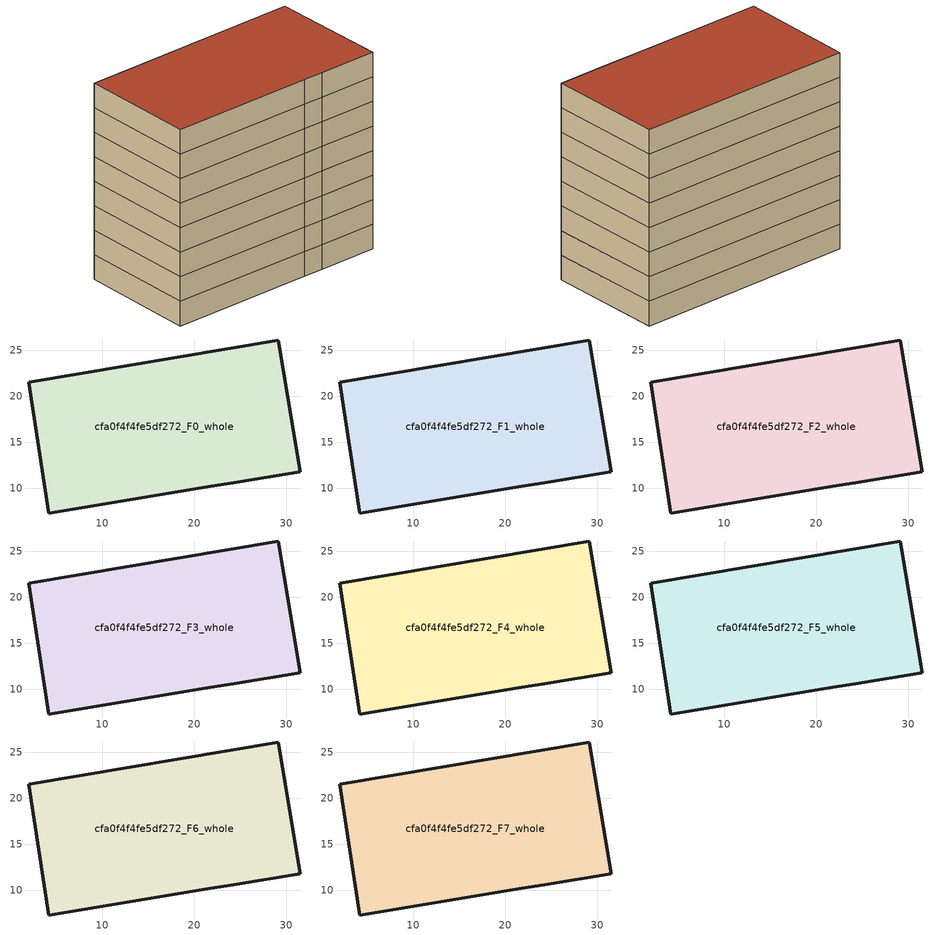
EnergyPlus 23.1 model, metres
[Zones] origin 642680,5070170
cfa0f4f4fe5df272_F0_whole
 floor ground (EU_floor_Construction): 29.11,26.12 31.51,11.81 24.3,10.61 21.8,10.21 4.19,7.31 1.99,21.53 z0
 wall outside (EU_wall_Construction): 31.51,11.81 29.11,26.12 1.99,21.53 4.19,7.31 21.8,10.21 24.3,10.61 31.51,11.81 z0:3
cfa0f4f4fe5df272_F1_whole
 floor to cfa0f4f4fe5df272_F0_whole (EU_floor_Construction): 29.11,26.12 31.51,11.81 24.3,10.61 21.8,10.21 4.19,7.31 1.99,21.53 z3
 wall outside (EU_wall_Construction): 31.51,11.81 29.11,26.12 1.99,21.53 4.19,7.31 21.8,10.21 24.3,10.61 31.51,11.81 z3:6
cfa0f4f4fe5df272_F2_whole
 floor to cfa0f4f4fe5df272_F1_whole (EU_floor_Construction): 29.11,26.12 31.51,11.81 24.3,10.61 21.8,10.21 4.19,7.31 1.99,21.53 z6
 wall outside (EU_wall_Construction): 31.51,11.81 29.11,26.12 1.99,21.53 4.19,7.31 21.8,10.21 24.3,10.61 31.51,11.81 z6:9
cfa0f4f4fe5df272_F3_whole
 floor to cfa0f4f4fe5df272_F2_whole (EU_floor_Construction): 29.11,26.12 31.51,11.81 24.3,10.61 21.8,10.21 4.19,7.31 1.99,21.53 z9
 wall outside (EU_wall_Construction): 31.51,11.81 29.11,26.12 1.99,21.53 4.19,7.31 21.8,10.21 24.3,10.61 31.51,11.81 z9:12
cfa0f4f4fe5df272_F4_whole
 floor to cfa0f4f4fe5df272_F3_whole (EU_floor_Construction): 29.11,26.12 31.51,11.81 24.3,10.61 21.8,10.21 4.19,7.31 1.99,21.53 z12
 wall outside (EU_wall_Construction): 31.51,11.81 29.11,26.12 1.99,21.53 4.19,7.31 21.8,10.21 24.3,10.61 31.51,11.81 z12:15
cfa0f4f4fe5df272_F5_whole
 floor to cfa0f4f4fe5df272_F4_whole (EU_floor_Construction): 29.11,26.12 31.51,11.81 24.3,10.61 21.8,10.21 4.19,7.31 1.99,21.53 z15
 wall outside (EU_wall_Construction): 31.51,11.81 29.11,26.12 1.99,21.53 4.19,7.31 21.8,10.21 24.3,10.61 31.51,11.81 z15:18
cfa0f4f4fe5df272_F6_whole
 floor to cfa0f4f4fe5df272_F5_whole (EU_floor_Construction): 29.11,26.12 31.51,11.81 24.3,10.61 21.8,10.21 4.19,7.31 1.99,21.53 z18
 wall outside (EU_wall_Construction): 31.51,11.81 29.11,26.12 1.99,21.53 4.19,7.31 21.8,10.21 24.3,10.61 31.51,11.81 z18:21
cfa0f4f4fe5df272_F7_whole
 floor to cfa0f4f4fe5df272_F6_whole (EU_floor_Construction): 29.11,26.12 31.51,11.81 24.3,10.61 21.8,10.21 4.19,7.31 1.99,21.53 z21
 wall outside (EU_wall_Construction): 31.51,11.81 29.11,26.12 1.99,21.53 4.19,7.31 21.8,10.21 24.3,10.61 31.51,11.81 z21:24
 roof outside (EU_roof_Construction): 31.51,11.81 29.11,26.12 1.99,21.53 4.19,7.31 21.8,10.21 24.3,10.61 z24
[Building]
EU S2 Campaign: North Axis=0; Terrain=City; Solar Distribution=FullExterior
[Site:Location]
Lyon-Bron: Latitude=45.75; Longitude=5; Time Zone=1; Elevation=198
[SizingPeriod:WeatherFileDays]
AnnualSizingPeriod: Begin Month=1; Begin Day of Month=1; End Month=12; End Day of Month=31; Day of Week for Start Day=Monday; Use Weather File Daylight Saving Period=No; Use Weather File Rain and Snow Indicators=No
[MATERIAL]
EU_InternalMass_Material: Roughness=MediumRough; Thickness=0.1; Conductivity=1; Density=1800; Specific Heat=900; Thermal Absorptance=0.9; Solar Absorptance=0.7; Visible Absorptance=0.7
[MATERIAL:NOMASS] Roughness=MediumRough; Thermal Absorptance=0.9; Solar Absorptance=0.7; Visible Absorptance=0.7
Name | Thermal Resistance
EU_wall_NoMass | 0.776494
EU_roof_NoMass | 0.486893
EU_floor_NoMass | 0.421597
[CONSTRUCTION]
EU_wall_Construction: EU_wall_NoMass
EU_roof_Construction: EU_roof_NoMass
EU_floor_Construction: EU_floor_NoMass
EU_InternalMass_Construction: EU_InternalMass_Material
[ZONE] Type=1; Multiplier=1; Ceiling Height=autocalculate; Volume=1196.14; Floor Area=autocalculate; Part of Total Floor Area=Yes
cfa0f4f4fe5df272_F0_whole; cfa0f4f4fe5df272_F1_whole; cfa0f4f4fe5df272_F2_whole; cfa0f4f4fe5df272_F3_whole; cfa0f4f4fe5df272_F4_whole; cfa0f4f4fe5df272_F5_whole; cfa0f4f4fe5df272_F6_whole; cfa0f4f4fe5df272_F7_whole
[INTERNALMASS] Construction=EU_InternalMass_Construction; Surface Area=398.712
Name | Zone or ZoneList
cfa0f4f4fe5df272_F0_whole_EU_InternalMass | cfa0f4f4fe5df272_F0_whole
cfa0f4f4fe5df272_F1_whole_EU_InternalMass | cfa0f4f4fe5df272_F1_whole
cfa0f4f4fe5df272_F2_whole_EU_InternalMass | cfa0f4f4fe5df272_F2_whole
cfa0f4f4fe5df272_F3_whole_EU_InternalMass | cfa0f4f4fe5df272_F3_whole
cfa0f4f4fe5df272_F4_whole_EU_InternalMass | cfa0f4f4fe5df272_F4_whole
cfa0f4f4fe5df272_F5_whole_EU_InternalMass | cfa0f4f4fe5df272_F5_whole
cfa0f4f4fe5df272_F6_whole_EU_InternalMass | cfa0f4f4fe5df272_F6_whole
cfa0f4f4fe5df272_F7_whole_EU_InternalMass | cfa0f4f4fe5df272_F7_whole
[OTHEREQUIPMENT] Fuel Type=Electricity; Design Level Calculation Method=Watts/Area; Power per Zone Floor Area=1; Fraction Latent=0; Fraction Radiant=0; Fraction Lost=0; Carbon Dioxide Generation Rate=0; EndUse Subcategory=EU_Step8_InternalGains
Name | Zone or ZoneList or Space or SpaceList | Schedule
EU_Step8_InternalGain_cfa0f4f4fe5df272_F0_whole_f000 | cfa0f4f4fe5df272_F0_whole | EU_Step8_GainSchedule_cfa0f4f4fe5df272_F0_whole_f000
EU_Step8_InternalGain_cfa0f4f4fe5df272_F1_whole_f000 | cfa0f4f4fe5df272_F1_whole | EU_Step8_GainSchedule_cfa0f4f4fe5df272_F1_whole_f000
EU_Step8_InternalGain_cfa0f4f4fe5df272_F2_whole_f000 | cfa0f4f4fe5df272_F2_whole | EU_Step8_GainSchedule_cfa0f4f4fe5df272_F2_whole_f000
EU_Step8_InternalGain_cfa0f4f4fe5df272_F3_whole_f000 | cfa0f4f4fe5df272_F3_whole | EU_Step8_GainSchedule_cfa0f4f4fe5df272_F3_whole_f000
EU_Step8_InternalGain_cfa0f4f4fe5df272_F4_whole_f000 | cfa0f4f4fe5df272_F4_whole | EU_Step8_GainSchedule_cfa0f4f4fe5df272_F4_whole_f000
EU_Step8_InternalGain_cfa0f4f4fe5df272_F5_whole_f000 | cfa0f4f4fe5df272_F5_whole | EU_Step8_GainSchedule_cfa0f4f4fe5df272_F5_whole_f000
EU_Step8_InternalGain_cfa0f4f4fe5df272_F6_whole_f000 | cfa0f4f4fe5df272_F6_whole | EU_Step8_GainSchedule_cfa0f4f4fe5df272_F6_whole_f000
EU_Step8_InternalGain_cfa0f4f4fe5df272_F7_whole_f000 | cfa0f4f4fe5df272_F7_whole | EU_Step8_GainSchedule_cfa0f4f4fe5df272_F7_whole_f000
[ZONEVENTILATION:DESIGNFLOWRATE] Schedule=EU_AlwaysOn; Design Flow Rate Calculation Method=AirChanges/Hour; Air Changes per Hour=0.693814; Ventilation Type=Natural; Fan Pressure Rise=0; Fan Total Efficiency=1; Constant Term Coefficient=1; Temperature Term Coefficient=0; Velocity Term Coefficient=0; Velocity Squared Term Coefficient=0; Minimum Indoor Temperature=-100; Maximum Indoor Temperature=100; Delta Temperature=-100; Minimum Outdoor Temperature=-100; Maximum Outdoor Temperature=100; Maximum Wind Speed=40
Name | Zone or ZoneList or Space or SpaceList
EU_ConstantAir_cfa0f4f4fe5df272_F0_whole | cfa0f4f4fe5df272_F0_whole
EU_ConstantAir_cfa0f4f4fe5df272_F1_whole | cfa0f4f4fe5df272_F1_whole
EU_ConstantAir_cfa0f4f4fe5df272_F2_whole | cfa0f4f4fe5df272_F2_whole
EU_ConstantAir_cfa0f4f4fe5df272_F3_whole | cfa0f4f4fe5df272_F3_whole
EU_ConstantAir_cfa0f4f4fe5df272_F4_whole | cfa0f4f4fe5df272_F4_whole
EU_ConstantAir_cfa0f4f4fe5df272_F5_whole | cfa0f4f4fe5df272_F5_whole
EU_ConstantAir_cfa0f4f4fe5df272_F6_whole | cfa0f4f4fe5df272_F6_whole
EU_ConstantAir_cfa0f4f4fe5df272_F7_whole | cfa0f4f4fe5df272_F7_whole
[HVACTEMPLATE:THERMOSTAT] Constant Heating Setpoint=20; Constant Cooling Setpoint=50
EU_HeatOnly_cfa0f4f4fe5df272_F0_whole; EU_HeatOnly_cfa0f4f4fe5df272_F1_whole; EU_HeatOnly_cfa0f4f4fe5df272_F2_whole; EU_HeatOnly_cfa0f4f4fe5df272_F3_whole; EU_HeatOnly_cfa0f4f4fe5df272_F4_whole; EU_HeatOnly_cfa0f4f4fe5df272_F5_whole; EU_HeatOnly_cfa0f4f4fe5df272_F6_whole; EU_HeatOnly_cfa0f4f4fe5df272_F7_whole
[HVACTEMPLATE:ZONE:IDEALLOADSAIRSYSTEM] System Availability Schedule=EU_AlwaysOn; Maximum Heating Supply Air Temperature=50; Minimum Cooling Supply Air Temperature=13; Maximum Heating Supply Air Humidity Ratio=0.0156; Minimum Cooling Supply Air Humidity Ratio=0.0077; Heating Limit=NoLimit; Cooling Limit=NoLimit; Heating Availability Schedule=EU_AlwaysOn; Cooling Availability Schedule=EU_CoolingOff; Dehumidification Control Type=ConstantSensibleHeatRatio; Cooling Sensible Heat Ratio=0.7; Dehumidification Setpoint=60; Humidification Control Type=None; Humidification Setpoint=30; Outdoor Air Method=None; Outdoor Air Flow Rate per Person=0.00944; Outdoor Air Flow Rate per Zone Floor Area=0; Outdoor Air Flow Rate per Zone=0; Demand Controlled Ventilation Type=None; Outdoor Air Economizer Type=NoEconomizer; Heat Recovery Type=None; Sensible Heat Recovery Effectiveness=0.7; Latent Heat Recovery Effectiveness=0.65
Name | Template Thermostat
cfa0f4f4fe5df272_F0_whole | EU_HeatOnly_cfa0f4f4fe5df272_F0_whole
cfa0f4f4fe5df272_F1_whole | EU_HeatOnly_cfa0f4f4fe5df272_F1_whole
cfa0f4f4fe5df272_F2_whole | EU_HeatOnly_cfa0f4f4fe5df272_F2_whole
cfa0f4f4fe5df272_F3_whole | EU_HeatOnly_cfa0f4f4fe5df272_F3_whole
cfa0f4f4fe5df272_F4_whole | EU_HeatOnly_cfa0f4f4fe5df272_F4_whole
cfa0f4f4fe5df272_F5_whole | EU_HeatOnly_cfa0f4f4fe5df272_F5_whole
cfa0f4f4fe5df272_F6_whole | EU_HeatOnly_cfa0f4f4fe5df272_F6_whole
cfa0f4f4fe5df272_F7_whole | EU_HeatOnly_cfa0f4f4fe5df272_F7_whole
[SIZING:ZONE] Zone Cooling Design Supply Air Temperature Input Method=SupplyAirTemperature; Zone Cooling Design Supply Air Temperature=13; Zone Heating Design Supply Air Temperature Input Method=SupplyAirTemperature; Zone Heating Design Supply Air Temperature=50; Zone Cooling Design Supply Air Humidity Ratio=0.008; Zone Heating Design Supply Air Humidity Ratio=0.008; Cooling Design Air Flow Method=DesignDay; Cooling Design Air Flow Rate=0; Cooling Minimum Air Flow per Zone Floor Area=0.000762; Cooling Minimum Air Flow=0; Cooling Minimum Air Flow Fraction=0.2; Heating Design Air Flow Method=DesignDay; Heating Design Air Flow Rate=0; Heating Maximum Air Flow per Zone Floor Area=0.002032; Heating Maximum Air Flow=0.141576; Heating Maximum Air Flow Fraction=0.3; Account for Dedicated Outdoor Air System=No; Dedicated Outdoor Air System Control Strategy=NeutralSupplyAir; Dedicated Outdoor Air Low Setpoint Temperature for Design=autosize; Dedicated Outdoor Air High Setpoint Temperature for Design=autosize; Zone Load Sizing Method=Sensible Load Only No Latent Load; Zone Latent Cooling Design Supply Air Humidity Ratio Input Method=HumidityRatioDifference; Zone Cooling Design Supply Air Humidity Ratio Difference=0.005; Zone Latent Heating Design Supply Air Humidity Ratio Input Method=HumidityRatioDifference; Zone Humidification Design Supply Air Humidity Ratio Difference=0.005
cfa0f4f4fe5df272_F0_whole; cfa0f4f4fe5df272_F1_whole; cfa0f4f4fe5df272_F2_whole; cfa0f4f4fe5df272_F3_whole; cfa0f4f4fe5df272_F4_whole; cfa0f4f4fe5df272_F5_whole; cfa0f4f4fe5df272_F6_whole; cfa0f4f4fe5df272_F7_whole
[SCHEDULE:CONSTANT]
Name | Hourly Value
EU_AlwaysOn | 1
EU_CoolingOff | 0
[SCHEDULE:FILE] Column Number=1; Rows to Skip at Top=0; Number of Hours of Data=8760; Column Separator=Comma; Interpolate to Timestep=No; Minutes per Item=60; Adjust Schedule for Daylight Savings=Yes
Name | File
EU_Step8_GainSchedule_cfa0f4f4fe5df272_F0_whole_f000 | C:\Users\o_iseri\Desktop\OpenUBEM\openubem\outputs\eu_evidence\EU-11\FR-LYO-HAUTCOEURPENTES\idfs\cfa0f4f4fe5df272\cfa0f4f4fe5df272_F0_whole_f000_gain.csv
EU_Step8_GainSchedule_cfa0f4f4fe5df272_F1_whole_f000 | C:\Users\o_iseri\Desktop\OpenUBEM\openubem\outputs\eu_evidence\EU-11\FR-LYO-HAUTCOEURPENTES\idfs\cfa0f4f4fe5df272\cfa0f4f4fe5df272_F1_whole_f000_gain.csv
EU_Step8_GainSchedule_cfa0f4f4fe5df272_F2_whole_f000 | C:\Users\o_iseri\Desktop\OpenUBEM\openubem\outputs\eu_evidence\EU-11\FR-LYO-HAUTCOEURPENTES\idfs\cfa0f4f4fe5df272\cfa0f4f4fe5df272_F2_whole_f000_gain.csv
EU_Step8_GainSchedule_cfa0f4f4fe5df272_F3_whole_f000 | C:\Users\o_iseri\Desktop\OpenUBEM\openubem\outputs\eu_evidence\EU-11\FR-LYO-HAUTCOEURPENTES\idfs\cfa0f4f4fe5df272\cfa0f4f4fe5df272_F3_whole_f000_gain.csv
EU_Step8_GainSchedule_cfa0f4f4fe5df272_F4_whole_f000 | C:\Users\o_iseri\Desktop\OpenUBEM\openubem\outputs\eu_evidence\EU-11\FR-LYO-HAUTCOEURPENTES\idfs\cfa0f4f4fe5df272\cfa0f4f4fe5df272_F4_whole_f000_gain.csv
EU_Step8_GainSchedule_cfa0f4f4fe5df272_F5_whole_f000 | C:\Users\o_iseri\Desktop\OpenUBEM\openubem\outputs\eu_evidence\EU-11\FR-LYO-HAUTCOEURPENTES\idfs\cfa0f4f4fe5df272\cfa0f4f4fe5df272_F5_whole_f000_gain.csv
EU_Step8_GainSchedule_cfa0f4f4fe5df272_F6_whole_f000 | C:\Users\o_iseri\Desktop\OpenUBEM\openubem\outputs\eu_evidence\EU-11\FR-LYO-HAUTCOEURPENTES\idfs\cfa0f4f4fe5df272\cfa0f4f4fe5df272_F6_whole_f000_gain.csv
EU_Step8_GainSchedule_cfa0f4f4fe5df272_F7_whole_f000 | C:\Users\o_iseri\Desktop\OpenUBEM\openubem\outputs\eu_evidence\EU-11\FR-LYO-HAUTCOEURPENTES\idfs\cfa0f4f4fe5df272\cfa0f4f4fe5df272_F7_whole_f000_gain.csv
